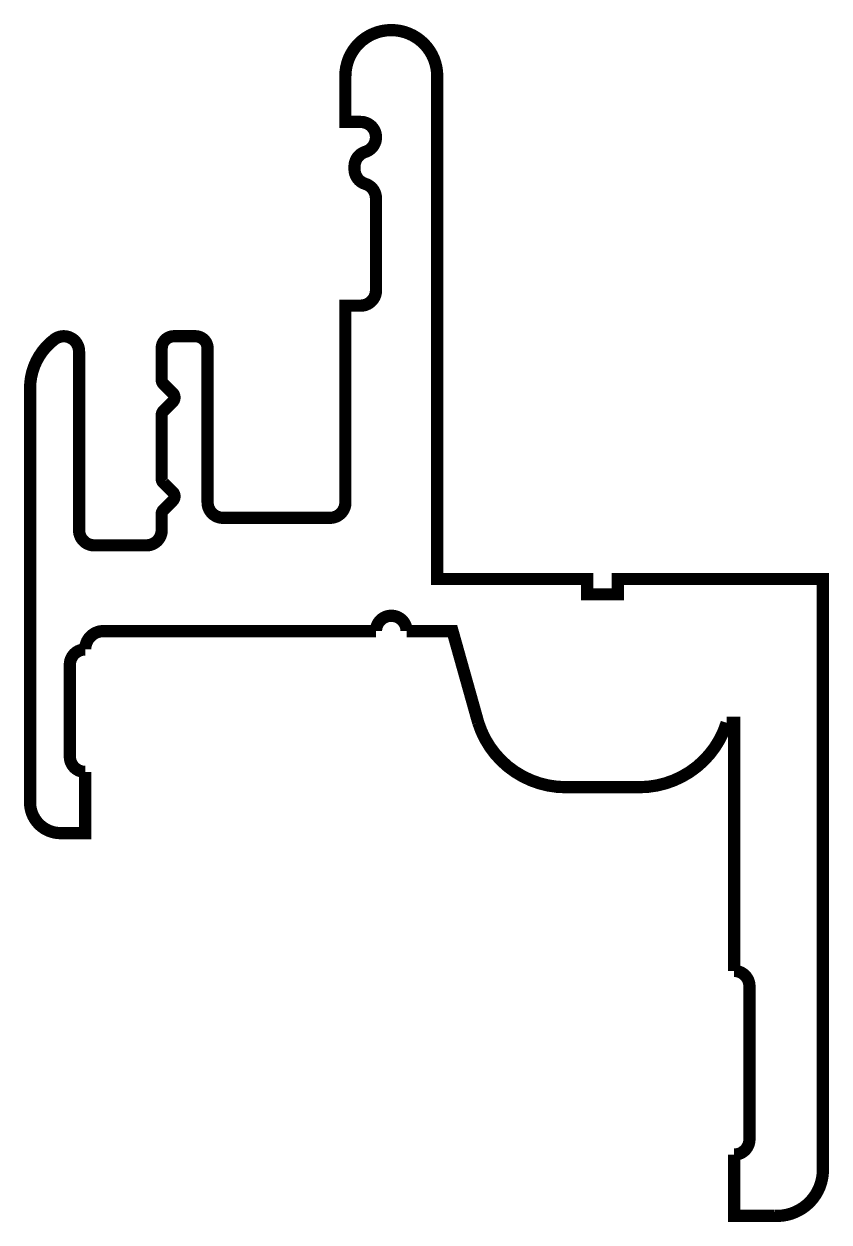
# Model space of a CAD drawing. Extents: x 165.3 to 191.6, y 202.6 to 241.8.
import ezdxf

# ---------------------------------------------------------------- set-up
doc = ezdxf.new("R2010")
doc.units = 0
doc.layers.add('LAYER3', color=2, linetype='CONTINUOUS')

msp = doc.modelspace()

# ---------------------------------------------------------------- linework, layer by layer
at = {"layer": 'LAYER3', "color": 0, "const_width": 0.4}
msp.add_lwpolyline([(170.135, 226.207, 0.414214), (170.135, 226.49), (169.835, 226.79, -0.198912), (169.776, 226.931), (169.776, 228.995, -0.198912), (169.835, 229.137), (170.135, 229.437, 0.414214), (170.135, 229.72), (169.835, 230.02, -0.198912), (169.776, 230.161), (169.776, 231.178, -0.414214), (170.176, 231.578), (170.876, 231.578, -0.414214), (171.276, 231.178), (171.276, 226.148, 0.414214), (171.776, 225.648), (175.276, 225.648, 0.414214), (175.776, 226.148), (175.776, 232.578), (176.276, 232.578, 0.414214), (176.776, 233.078), (176.776, 236.078, 0.327538), (176.426, 236.555, -0.327538), (176.076, 237.032), (176.076, 237.124, -0.327538), (176.426, 237.601, 0.327538), (176.776, 238.078, 0.414214), (176.276, 238.578), (175.776, 238.578), (175.776, 240.078, -1), (178.776, 240.078), (178.776, 223.648), (183.676, 223.648), (183.676, 223.148), (184.676, 223.148), (184.676, 223.648), (191.376, 223.648), (191.376, 204.348, -0.432397), (189.776, 202.848), (188.476, 202.848), (188.476, 204.848, 0.414214), (188.976, 205.348), (188.976, 210.348, 0.414214), (188.476, 210.848), (188.476, 218.953), (188.234, 218.953, -0.328039), (185.371, 216.848), (182.982, 216.848, -0.328039), (180.118, 218.953), (179.276, 221.948), (177.776, 221.948, 1), (176.776, 221.948), (167.876, 221.948, 0.414214), (167.276, 221.348, 0.414214), (166.776, 220.848), (166.776, 219.348), (166.776, 217.848, 0.414214), (167.276, 217.348), (167.276, 215.348), (166.476, 215.348, -0.414214), (165.476, 216.348), (165.476, 229.878, -0.236068), (166.276, 231.478, -0.618034), (167.076, 231.078), (167.076, 225.248, 0.414214), (167.576, 224.748), (169.276, 224.748, 0.414214), (169.776, 225.248), (169.776, 225.765, -0.198912), (169.835, 225.907)], format="xyb", close=True, dxfattribs=at)

doc.saveas('drawing.dxf')
